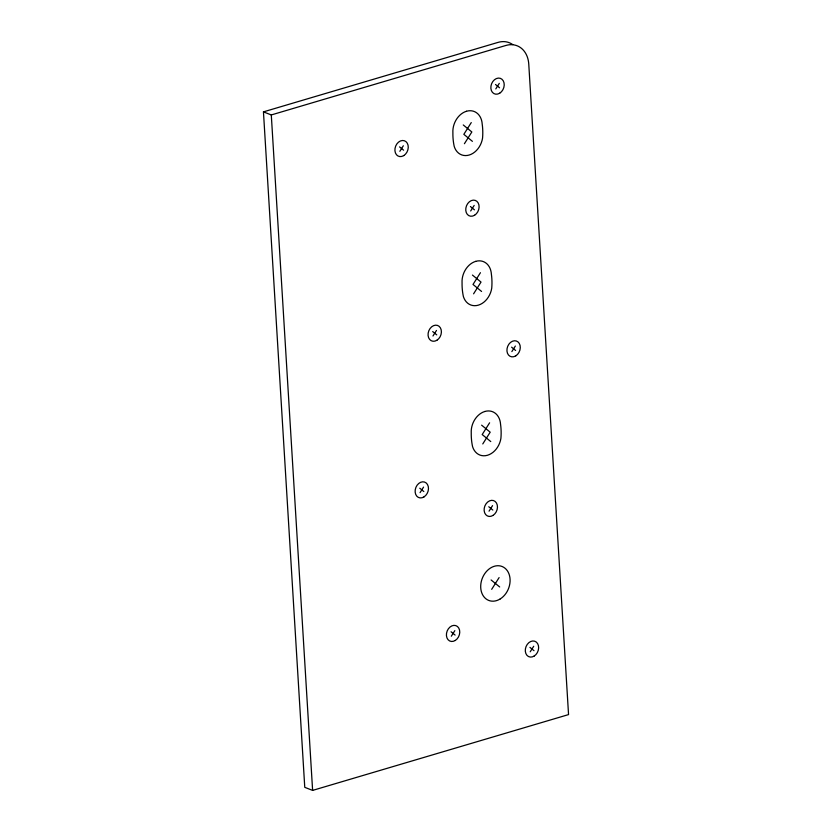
<?xml version="1.0" encoding="UTF-8"?>
<svg xmlns="http://www.w3.org/2000/svg" width="832" height="832" viewBox="0 0 832 832"><rect width="100%" height="100%" fill="white"/><g stroke="black" fill="none" stroke-linecap="round" stroke-linejoin="round"><path stroke-width="1.25" d="M399.838 151.32L403.333 145.777M471.266 122.585L463.84 134.337L472.41 141.346M495.789 88.91L499.294 83.366M464.412 143.718L471.838 131.966L463.258 124.956M470.683 210.964L474.178 205.421M432.973 335.993L436.478 330.45M480.438 272.698L473.013 284.45L481.582 291.46M473.585 293.831L481.01 282.079L472.441 275.07M420.056 492.638L423.55 487.105M511.857 351.593L515.351 346.05M489.611 422.802L482.196 434.554L490.766 441.563M482.768 443.934L490.194 432.182L481.614 425.162M489.039 511.17L492.544 505.627M451.339 636.199L454.834 630.656M491.681 589.337L499.106 577.585M530.213 651.789L533.718 646.256M263.453 111.862L271.294 114.941L505.908 45.458A26.52 20.478 -68.6 0 1 528.767 64.158L568.547 714.594L312.614 790.4L304.762 787.332L263.453 111.862L498.056 42.38A26.52 20.478 -68.6 0 1 512.73 44.585M495.518 84.49L499.564 87.797M399.568 146.89L403.603 150.197M470.413 206.534L474.448 209.841M511.586 347.162L515.622 350.47M432.702 331.573L436.748 334.87M488.769 506.74L492.814 510.047M419.786 488.218L423.821 491.525M491.109 579.956L499.689 586.966M529.942 647.369L533.988 650.676M451.069 631.769L455.104 635.076M271.294 114.941L312.614 790.4M484.848 411.476A18.231 14.082 -68.6 0 0 471.245 433.014A56.233 43.42 -68.6 0 0 472.586 446.701A18.231 14.082 -68.6 0 0 487.531 455.25A18.231 14.082 -68.6 0 0 500.916 438.308A56.233 43.42 -68.6 0 0 500.562 424.33A18.231 14.082 -68.6 0 0 484.848 411.476M475.675 261.373A18.231 14.082 -68.6 0 0 462.062 282.911A56.233 43.42 -68.6 0 0 463.403 296.598A18.231 14.082 -68.6 0 0 478.348 305.157A18.231 14.082 -68.6 0 0 491.733 288.205A56.233 43.42 -68.6 0 0 491.39 274.227A18.231 14.082 -68.6 0 0 475.675 261.373M466.492 111.259A18.231 14.082 -68.6 0 0 452.889 132.798A56.233 43.42 -68.6 0 0 454.23 146.484A18.231 14.082 -68.6 0 0 469.175 155.043A18.231 14.082 -68.6 0 0 482.56 138.102A56.233 43.42 -68.6 0 0 482.206 124.114A18.231 14.082 -68.6 0 0 466.492 111.259M492.981 515.434A8.289 6.396 -68.6 0 0 495.165 501.467A8.289 6.396 -68.6 0 0 484.234 508.279A8.289 6.396 -68.6 0 0 492.981 515.434M499.73 93.184A8.289 6.396 -68.6 0 0 501.914 79.217A8.289 6.396 -68.6 0 0 490.974 86.018A8.289 6.396 -68.6 0 0 499.73 93.184M436.914 340.257A8.289 6.396 -68.6 0 0 439.098 326.3A8.289 6.396 -68.6 0 0 428.168 333.102A8.289 6.396 -68.6 0 0 436.914 340.257M455.27 640.463A8.289 6.396 -68.6 0 0 457.465 626.506A8.289 6.396 -68.6 0 0 446.524 633.308A8.289 6.396 -68.6 0 0 455.27 640.463M403.77 155.584A8.289 6.396 -68.6 0 0 405.964 141.627A8.289 6.396 -68.6 0 0 395.023 148.429A8.289 6.396 -68.6 0 0 403.77 155.584M474.614 215.228A8.289 6.396 -68.6 0 0 476.809 201.271A8.289 6.396 -68.6 0 0 465.868 208.073A8.289 6.396 -68.6 0 0 474.614 215.228M515.788 355.857A8.289 6.396 -68.6 0 0 517.982 341.89A8.289 6.396 -68.6 0 0 507.042 348.702A8.289 6.396 -68.6 0 0 515.788 355.857M534.154 656.063A8.289 6.396 -68.6 0 0 536.338 642.096A8.289 6.396 -68.6 0 0 525.408 648.908A8.289 6.396 -68.6 0 0 534.154 656.063M423.987 496.912A8.289 6.396 -68.6 0 0 426.171 482.945A8.289 6.396 -68.6 0 0 415.241 489.757A8.289 6.396 -68.6 0 0 423.987 496.912M500.209 598.946A18.231 14.082 -68.6 0 0 505.024 568.225A18.231 14.082 -68.6 0 0 480.958 583.201A18.231 14.082 -68.6 0 0 500.209 598.946"/></g></svg>
